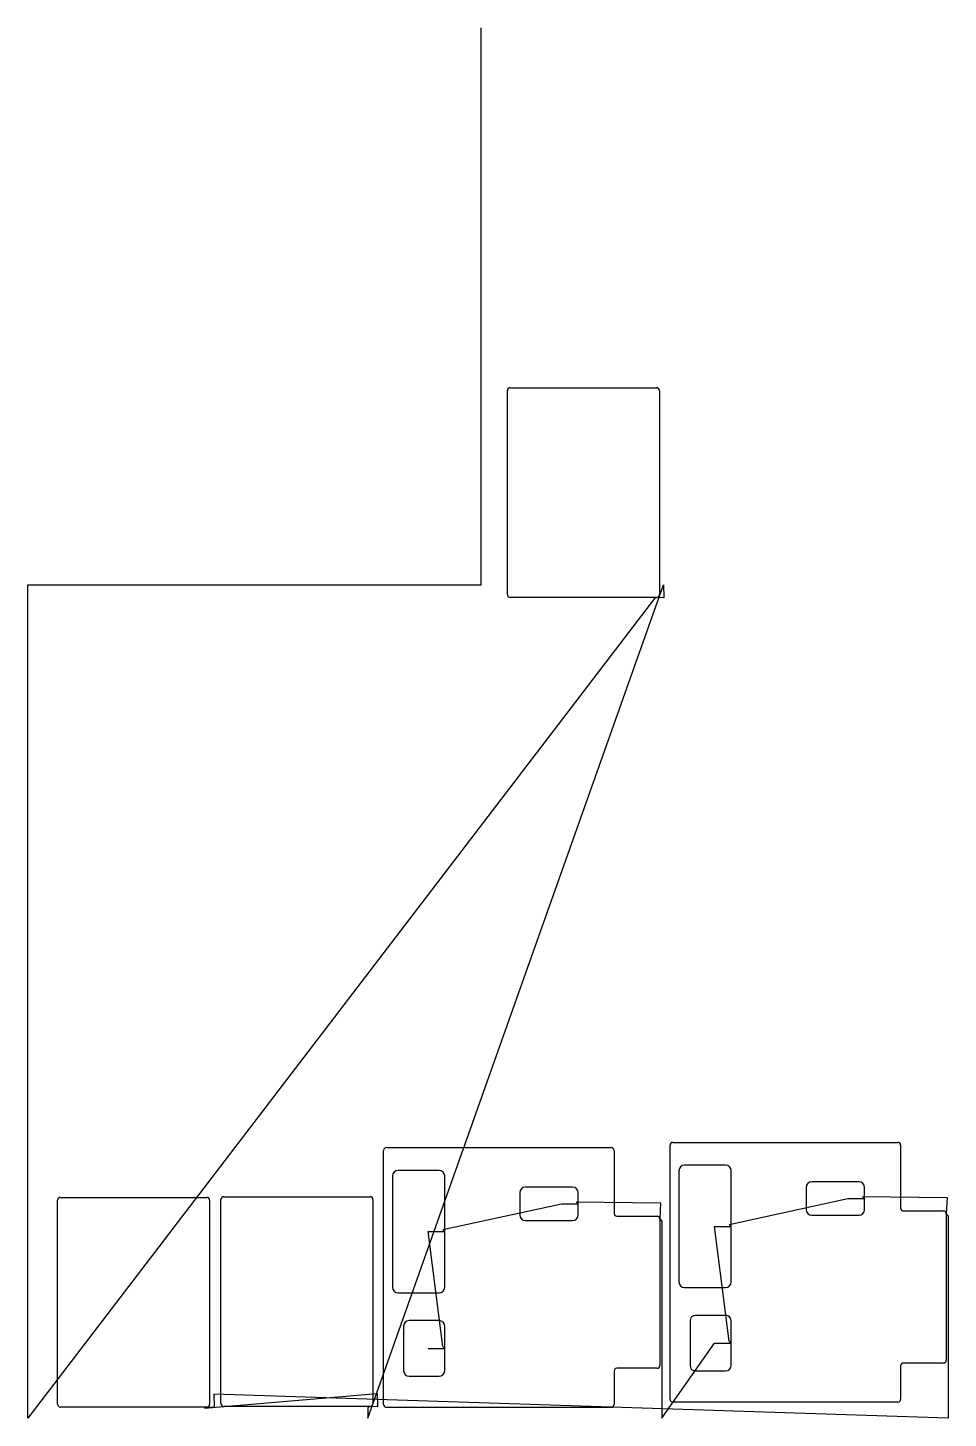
# Model space of a CAD drawing. Header units: metres. Extents: x 9205 to 10861, y 0 to 2500.
import ezdxf

# ---------------------------------------------------------------- set-up
doc = ezdxf.new("R2010")
doc.units = ezdxf.units.M

msp = doc.modelspace()

# ---------------------------------------------------------------- linework, layer by layer
at = {"layer": 'TOOL_0'}
for p, q in [((10020.505, 2498.998), (10020.505, 2499.998)), ((10020.505, 1498.535), (10020.505, 2498.998)), ((10072.529, 1852.82), (10336.029, 1852.82)), ((10067.529, 1480.82), (10067.529, 1847.82)), ((10341.029, 1847.82), (10341.029, 1480.82)), ((9204.636, 0.998), (9204.636, 1498.535)), ((9204.636, 1498.535), (10020.505, 1498.535)), ((9816.578, -0.002), (10348.606, 1498.701)), ((10336.029, 1475.82), (10072.529, 1475.82)), ((10336.029, 1475.82), (10331.926, 1473.691)), ((10348.957, 1474.924), (10336.029, 1475.82)), ((10348.606, 1498.701), (10348.957, 1474.924)), ((10331.926, 1473.691), (9204.636, -0.002)), ((9844.723, 24.5), (9844.723, 481.5)), ((9849.723, 486.5), (10254.523, 486.5)), ((10259.523, 481.5), (10259.523, 368.25)), ((10360.07, 33.887), (10360.07, 490.887)), ((10365.07, 495.887), (10769.87, 495.887)), ((10774.87, 490.887), (10774.87, 377.637)), ((10460.07, 454.887), (10386.07, 454.887)), ((9860.723, 435.5), (9860.723, 235.5)), ((9944.723, 445.5), (9870.723, 445.5)), ((9954.723, 335.5), (9954.723, 435.5)), ((10376.07, 444.887), (10376.07, 244.887)), ((10470.07, 344.887), (10470.07, 444.887)), ((10089.723, 405.5), (10089.723, 365.5)), ((10184.723, 415.5), (10099.723, 415.5)), ((10194.723, 385.5), (10194.723, 405.5)), ((10605.07, 414.887), (10605.07, 374.887)), ((10700.07, 424.887), (10615.07, 424.887)), ((10710.07, 394.887), (10710.07, 414.887)), ((9258.318, 25.063), (9258.318, 392.063)), ((9263.318, 397.063), (9526.818, 397.063)), ((9531.818, 392.063), (9531.818, 25.063)), ((9552.181, 26.314), (9552.181, 393.314)), ((9557.181, 398.314), (9820.681, 398.314)), ((9825.681, 393.314), (9825.681, 26.314)), ((9951.187, 339.036), (10164.723, 385.5)), ((10164.723, 385.5), (10194.723, 385.5)), ((10194.723, 385.5), (10191.187, 389.036)), ((10191.187, 389.036), (10343.041, 387.31)), ((10194.723, 365.5), (10194.723, 385.5)), ((10343.041, 387.31), (10341.723, 358.25)), ((10466.534, 348.423), (10680.07, 394.887)), ((10680.07, 394.887), (10710.07, 394.887)), ((10710.07, 394.887), (10706.534, 398.423)), ((10706.534, 398.423), (10858.388, 396.697)), ((10710.07, 374.887), (10710.07, 394.887)), ((10858.388, 396.697), (10857.07, 367.637)), ((10099.723, 355.5), (10184.723, 355.5)), ((10264.523, 363.25), (10336.723, 363.25)), ((10341.723, 358.25), (10341.723, 94.75)), ((10341.723, 358.25), (10345.207, 354.406)), ((10345.207, 354.406), (10345.207, -0.001)), ((10615.07, 364.887), (10700.07, 364.887)), ((10779.87, 372.637), (10852.07, 372.637)), ((10857.07, 367.637), (10857.07, 104.137)), ((10857.07, 367.637), (10860.554, 363.793)), ((10860.554, 363.793), (10860.554, -0.002)), ((9951.187, 129.036), (9924.723, 335.5)), ((9924.723, 335.5), (9954.723, 335.5)), ((9954.723, 335.5), (9951.187, 339.036)), ((9954.723, 235.5), (9954.723, 335.5)), ((10466.534, 138.423), (10440.07, 344.887)), ((10440.07, 344.887), (10470.07, 344.887)), ((10470.07, 344.887), (10466.534, 348.423)), ((10470.07, 244.887), (10470.07, 344.887)), ((9870.723, 225.5), (9944.723, 225.5)), ((10386.07, 234.887), (10460.07, 234.887)), ((9944.723, 175.5), (9890.723, 175.5)), ((10460.07, 184.887), (10406.07, 184.887)), ((9880.723, 165.5), (9880.723, 85.5)), ((9954.723, 125.5), (9954.723, 165.5)), ((10396.07, 174.887), (10396.07, 94.887)), ((10470.07, 134.887), (10470.07, 174.887)), ((9924.723, 125.5), (9954.723, 125.5)), ((9954.723, 125.5), (9951.187, 129.036)), ((9954.723, 85.5), (9954.723, 125.5)), ((10345.207, -0.001), (10440.07, 134.887)), ((10440.07, 134.887), (10470.07, 134.887)), ((10470.07, 134.887), (10466.534, 138.423)), ((10470.07, 94.887), (10470.07, 134.887)), ((9890.723, 75.5), (9944.723, 75.5)), ((10259.523, 84.75), (10259.523, 24.5)), ((10336.723, 89.75), (10264.523, 89.75)), ((10406.07, 84.887), (10460.07, 84.887)), ((10774.87, 94.137), (10774.87, 33.887)), ((10852.07, 99.137), (10779.87, 99.137)), ((9522.715, 17.934), (9833.259, 44.196)), ((10860.554, -0.002), (9539.395, 42.944)), ((9539.395, 42.944), (9539.746, 19.167)), ((9833.259, 44.196), (9833.609, 20.418)), ((10769.87, 28.887), (10365.07, 28.887)), ((9204.636, -0.002), (9204.636, 0.998)), ((9204.636, 0.998), (9204.636, -0.002)), ((9204.636, -0.002), (9204.636, 0.998)), ((9526.818, 20.063), (9263.318, 20.063)), ((9526.818, 20.063), (9522.715, 17.934)), ((9539.746, 19.167), (9526.818, 20.063)), ((9820.681, 21.314), (9557.181, 21.314)), ((9820.681, 21.314), (9816.578, 19.185)), ((9816.578, 19.185), (9816.578, -0.002)), ((9833.609, 20.418), (9820.681, 21.314)), ((10254.523, 19.5), (9849.723, 19.5)), ((9204.636, -0.002), (9204.636, -0.002))]:
    msp.add_line(p, q, dxfattribs=at)
for centre, radius, start, end in [((10072.529, 1847.82), 5, 90, 180), ((10336.029, 1847.82), 5, 0, 90), ((10072.529, 1480.82), 5, 180, 270), ((10336.029, 1480.82), 5, 270, 0), ((9849.723, 481.5), 5, 90, 180), ((10254.523, 481.5), 5, 0, 90), ((10365.07, 490.887), 5, 90, 180), ((10769.87, 490.887), 5, 0, 90), ((10386.07, 444.887), 10, 90, 180), ((10460.07, 444.887), 10, 0, 90), ((9870.723, 435.5), 10, 90, 180), ((9944.723, 435.5), 10, 0, 90), ((10099.723, 405.5), 10, 90, 180), ((10184.723, 405.5), 10, 0, 90), ((10615.07, 414.887), 10, 90, 180), ((10700.07, 414.887), 10, 0, 90), ((9263.318, 392.063), 5, 90, 180), ((9526.818, 392.063), 5, 0, 90), ((9557.181, 393.314), 5, 90, 180), ((9820.681, 393.314), 5, 0, 90), ((10779.87, 377.637), 5, 180, 270), ((10099.723, 365.5), 10, 180, 270), ((10184.723, 365.5), 10, 270, 0), ((10264.523, 368.25), 5, 180, 270), ((10336.723, 358.25), 5, 0, 90), ((10615.07, 374.887), 10, 180, 270), ((10700.07, 374.887), 10, 270, 0), ((10852.07, 367.637), 5, 0, 90), ((9870.723, 235.5), 10, 180, 270), ((9944.723, 235.5), 10, 270, 0), ((10386.07, 244.887), 10, 180, 270), ((10460.07, 244.887), 10, 270, 0), ((9890.723, 165.5), 10, 90, 180), ((9944.723, 165.5), 10, 0, 90), ((10406.07, 174.887), 10, 90, 180), ((10460.07, 174.887), 10, 0, 90), ((10852.07, 104.137), 5, 270, 0), ((9890.723, 85.5), 10, 180, 270), ((9944.723, 85.5), 10, 270, 0), ((10264.523, 84.75), 5, 90, 180), ((10336.723, 94.75), 5, 270, 0), ((10406.07, 94.887), 10, 180, 270), ((10460.07, 94.887), 10, 270, 0), ((10779.87, 94.137), 5, 90, 180), ((9263.318, 25.063), 5, 180, 270), ((9526.818, 25.063), 5, 270, 0), ((9557.181, 26.314), 5, 180, 270), ((9820.681, 26.314), 5, 270, 0), ((10365.07, 33.887), 5, 180, 270), ((10769.87, 33.887), 5, 270, 0), ((9849.723, 24.5), 5, 180, 270), ((10254.523, 24.5), 5, 270, 0)]:
    msp.add_arc(centre, radius, start, end, dxfattribs=at)

doc.saveas('drawing.dxf')
